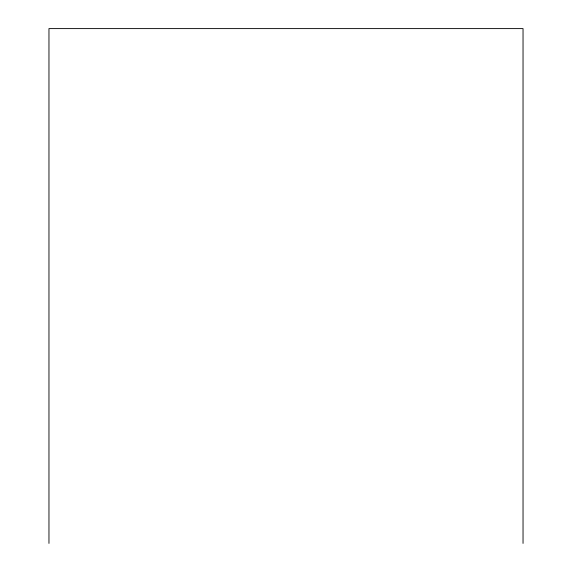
<?xml version="1.0" encoding="UTF-8"?>
<svg xmlns="http://www.w3.org/2000/svg" width="572" height="572" viewBox="0 0 572 572"><rect width="100%" height="100%" fill="white"/><g stroke="black" fill="none" stroke-linecap="round" stroke-linejoin="round"><path stroke-width="0.86" d="M523.037 543.4L523.037 28.6L48.963 28.6L48.963 543.4"/></g></svg>
